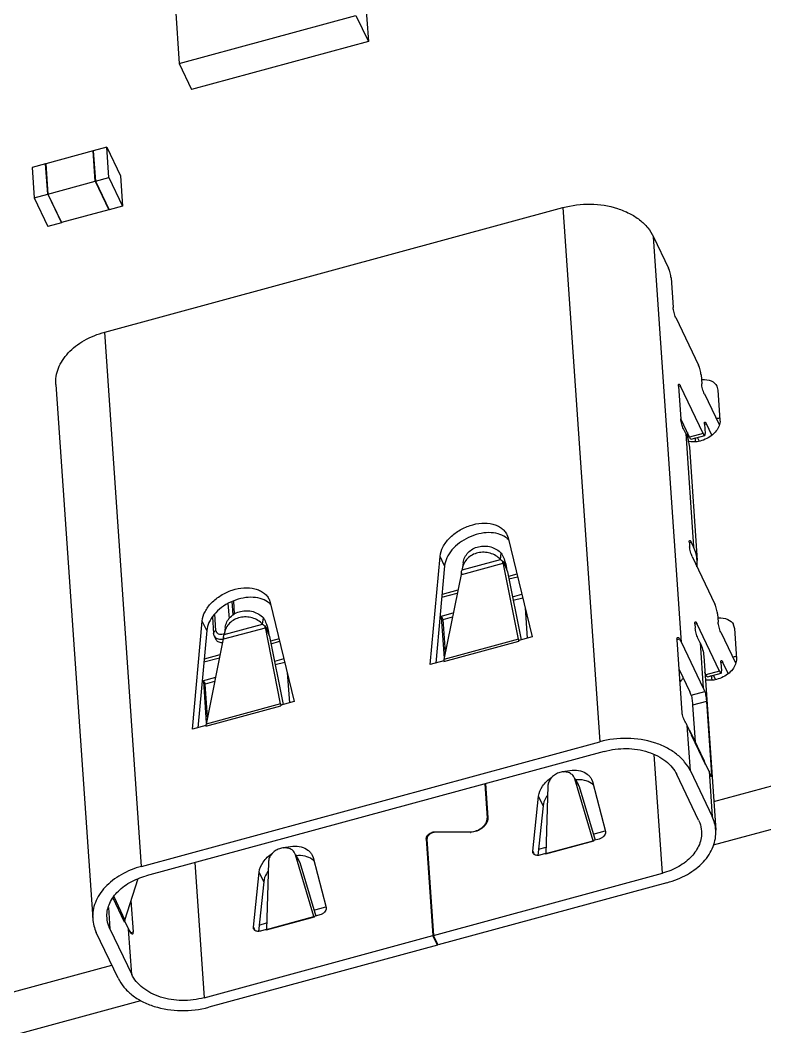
# Model space of a CAD drawing. Header units: millimetres. Extents: x 0 to 594, y 0 to 420.
# Drawn here: x 491.42 to 501.8, y 297.94 to 311.98 of the extents above; entities that cross this region are included whole.
import ezdxf

# ---------------------------------------------------------------- set-up
doc = ezdxf.new("R2010")
doc.units = ezdxf.units.MM
doc.header["$LTSCALE"] = 32.67
doc.layers.get('0').update_dxf_attribs({"linetype": 'CONTINUOUS'})

msp = doc.modelspace()

# ---------------------------------------------------------------- linework, layer by layer
at = {"color": 7, "linetype": 'CONTINUOUS'}
for p, q in [((496.216, 312.448), (496.269, 311.676)), ((493.579, 312.144), (493.632, 311.371)), ((493.632, 311.371), (496.095, 312.041)), ((496.095, 312.041), (496.269, 311.676)), ((496.269, 311.676), (493.806, 311.006)), ((493.632, 311.371), (493.806, 311.006)), ((492.434, 310.151), (491.772, 309.971)), ((492.434, 310.151), (492.435, 310.148)), ((492.463, 309.73), (492.434, 310.151)), ((492.624, 310.202), (492.435, 310.151)), ((492.435, 310.151), (492.464, 309.73)), ((492.624, 310.202), (492.813, 309.804)), ((492.653, 309.781), (492.624, 310.202)), ((491.771, 309.97), (491.582, 309.919)), ((491.582, 309.919), (491.611, 309.498)), ((491.771, 309.97), (491.772, 309.968)), ((491.8, 309.55), (491.771, 309.97)), ((491.772, 309.971), (491.801, 309.55)), ((501.084, 301.084), (533.6, 309.922)), ((491.801, 309.55), (492.463, 309.73)), ((492.463, 309.73), (492.653, 309.332)), ((492.464, 309.73), (492.653, 309.781)), ((492.464, 309.73), (492.654, 309.332)), ((492.653, 309.781), (492.842, 309.383)), ((492.813, 309.804), (492.842, 309.383)), ((491.611, 309.498), (491.8, 309.55)), ((491.611, 309.498), (491.801, 309.1)), ((491.8, 309.55), (491.99, 309.151)), ((491.801, 309.55), (491.991, 309.152)), ((492.653, 309.332), (491.991, 309.152)), ((492.594, 307.626), (498.979, 309.362)), ((492.653, 309.334), (492.653, 309.332)), ((492.842, 309.383), (492.654, 309.332)), ((498.979, 309.362), (499.493, 301.915)), ((501.081, 300.479), (533.855, 309.387)), ((491.99, 309.154), (491.99, 309.151)), ((491.99, 309.151), (491.801, 309.1)), ((500.243, 308.956), (500.452, 308.518)), ((500.634, 303.301), (500.243, 308.956)), ((500.488, 308.381), (500.517, 307.967)), ((500.554, 307.83), (500.87, 307.167)), ((493.108, 300.179), (492.594, 307.626)), ((500.906, 307.03), (500.915, 306.904)), ((491.913, 306.894), (492.427, 299.447)), ((500.593, 306.871), (500.624, 306.414)), ((500.619, 306.875), (500.594, 306.868)), ((500.936, 306.211), (500.619, 306.875)), ((500.952, 306.767), (501.157, 306.337)), ((501.127, 306.871), (501.141, 306.819)), ((501.141, 306.819), (501.17, 306.397)), ((500.746, 306.16), (500.624, 306.416)), ((500.981, 306.346), (500.955, 306.339)), ((501.055, 306.191), (500.981, 306.346)), ((500.692, 306.211), (500.661, 306.278)), ((500.692, 306.211), (500.801, 304.631)), ((500.715, 306.226), (500.722, 306.119)), ((500.936, 306.211), (500.746, 306.16)), ((500.954, 306.342), (500.963, 306.215)), ((500.768, 306.134), (500.957, 306.185)), ((500.815, 306.156), (500.828, 306.129)), ((500.83, 306.098), (500.828, 306.129)), ((500.88, 306.109), (500.856, 306.158)), ((500.743, 306.023), (500.852, 304.442)), ((498.2, 304.803), (498.216, 304.758)), ((498.216, 304.758), (498.553, 303.377)), ((500.743, 304.693), (500.747, 304.633)), ((500.77, 304.697), (500.744, 304.69)), ((500.801, 304.631), (500.77, 304.697)), ((498.11, 304.457), (498.122, 304.543)), ((497.132, 302.991), (497.269, 304.5)), ((497.332, 304.368), (497.269, 304.5)), ((498.145, 304.402), (497.567, 304.245)), ((497.576, 304.312), (498.11, 304.457)), ((497.59, 304.413), (497.579, 304.334)), ((498.145, 304.424), (498.139, 304.429)), ((498.143, 304.409), (498.143, 304.402)), ((498.362, 303.346), (498.145, 304.44)), ((498.145, 304.402), (498.145, 304.44)), ((498.148, 304.433), (498.209, 304.284)), ((498.189, 304.385), (498.156, 304.415)), ((500.784, 304.497), (501.1, 303.833)), ((497.332, 304.368), (497.209, 303.012)), ((497.565, 304.273), (497.322, 303.064)), ((497.567, 304.263), (497.565, 304.273)), ((497.567, 304.263), (497.567, 304.245)), ((497.568, 304.253), (497.567, 304.263)), ((497.569, 304.246), (497.568, 304.253)), ((497.572, 304.302), (497.576, 304.312)), ((497.573, 304.307), (497.572, 304.302)), ((498.209, 304.284), (498.397, 303.335)), ((498.339, 304.252), (498.222, 304.22)), ((498.229, 304.185), (498.348, 304.217)), ((497.292, 303.93), (497.508, 303.989)), ((497.516, 304.028), (497.296, 303.969)), ((498.278, 303.938), (498.408, 303.973)), ((494.312, 303.841), (494.327, 303.632)), ((494.385, 303.686), (494.372, 303.871)), ((494.404, 303.697), (494.392, 303.878)), ((494.884, 303.902), (494.9, 303.857)), ((494.9, 303.857), (495.237, 302.476)), ((498.288, 303.888), (498.42, 303.924)), ((494.145, 303.464), (494.129, 303.697)), ((497.268, 303.663), (497.453, 303.713)), ((498.454, 303.781), (498.483, 303.358)), ((501.137, 303.697), (501.145, 303.581)), ((493.816, 302.09), (493.953, 303.599)), ((494.016, 303.466), (493.953, 303.599)), ((494.095, 303.657), (494.111, 303.427)), ((494.26, 303.41), (494.794, 303.555)), ((494.794, 303.555), (494.806, 303.642)), ((497.295, 303.656), (497.267, 303.648)), ((497.285, 303.655), (497.325, 303.08)), ((497.311, 303.622), (497.295, 303.656)), ((497.311, 303.622), (497.442, 303.658)), ((497.342, 303.165), (497.311, 303.622)), ((500.821, 303.559), (500.825, 303.499)), ((500.848, 303.563), (500.822, 303.555)), ((501.165, 302.899), (500.848, 303.563)), ((501.356, 303.549), (501.37, 303.496)), ((494.016, 303.466), (493.893, 302.111)), ((494.829, 303.501), (494.251, 303.344)), ((494.256, 303.401), (494.26, 303.41)), ((494.257, 303.406), (494.256, 303.401)), ((494.274, 303.511), (494.263, 303.432)), ((494.829, 303.523), (494.824, 303.528)), ((494.827, 303.508), (494.827, 303.5)), ((495.046, 302.445), (494.829, 303.538)), ((494.829, 303.501), (494.829, 303.538)), ((494.832, 303.532), (494.893, 303.383)), ((494.874, 303.483), (494.84, 303.513)), ((501.181, 303.444), (501.386, 303.014)), ((501.37, 303.496), (501.4, 303.074)), ((494.249, 303.372), (494.006, 302.162)), ((494.121, 303.392), (494.144, 303.342)), ((494.251, 303.361), (494.249, 303.372)), ((494.251, 303.362), (494.251, 303.344)), ((494.252, 303.352), (494.251, 303.361)), ((494.253, 303.344), (494.252, 303.352)), ((494.893, 303.383), (495.081, 302.434)), ((495.024, 303.351), (494.906, 303.319)), ((494.913, 303.283), (495.032, 303.316)), ((497.32, 303.035), (498.366, 303.319)), ((498.362, 303.346), (497.322, 303.064)), ((498.362, 303.346), (498.369, 303.328)), ((498.366, 303.326), (498.363, 303.333)), ((498.553, 303.377), (498.365, 303.326)), ((498.365, 303.326), (498.366, 303.319)), ((500.641, 302.321), (500.571, 303.339)), ((500.609, 303.346), (500.572, 303.336)), ((500.634, 303.301), (500.937, 302.664)), ((500.894, 303.296), (500.862, 303.362)), ((500.894, 303.296), (500.937, 302.664)), ((494.2, 303.127), (493.98, 303.067)), ((493.976, 303.029), (494.192, 303.087)), ((495.092, 303.072), (494.962, 303.036)), ((495.104, 303.022), (494.972, 302.987)), ((497.319, 303.042), (497.132, 302.991)), ((497.319, 303.042), (497.322, 303.037)), ((497.319, 303.042), (497.32, 303.035)), ((497.322, 303.064), (497.321, 303.05)), ((500.944, 303.107), (501.111, 300.684)), ((501.183, 303.019), (501.191, 302.903)), ((501.21, 303.023), (501.184, 303.016)), ((501.284, 302.868), (501.21, 303.023)), ((495.138, 302.88), (495.168, 302.457)), ((500.6, 302.923), (500.748, 302.612)), ((500.975, 302.848), (500.96, 302.88)), ((501.165, 302.899), (500.975, 302.848)), ((500.996, 302.821), (501.186, 302.873)), ((501.04, 302.842), (501.057, 302.806)), ((501.109, 302.786), (501.081, 302.844)), ((493.951, 302.747), (493.979, 302.754)), ((494.137, 302.812), (493.952, 302.762)), ((493.97, 302.754), (494.009, 302.178)), ((493.979, 302.754), (493.995, 302.721)), ((494.126, 302.757), (493.995, 302.721)), ((494.027, 302.264), (493.995, 302.721)), ((501.059, 302.775), (501.057, 302.806)), ((500.767, 302.565), (500.957, 302.617)), ((494.004, 302.133), (495.05, 302.418)), ((495.046, 302.445), (494.006, 302.162)), ((495.046, 302.445), (495.053, 302.427)), ((495.05, 302.425), (495.047, 302.432)), ((495.237, 302.476), (495.049, 302.425)), ((495.049, 302.425), (495.05, 302.418)), ((500.982, 302.477), (500.789, 302.424)), ((500.789, 302.424), (500.824, 301.916)), ((500.982, 302.477), (501.052, 301.458)), ((494.003, 302.141), (493.816, 302.09)), ((494.003, 302.141), (494.006, 302.136)), ((494.003, 302.141), (494.004, 302.133)), ((494.006, 302.162), (494.005, 302.149)), ((500.77, 302.023), (500.714, 302.141)), ((500.757, 301.509), (500.714, 302.141)), ((500.744, 302.077), (500.75, 302.068)), ((500.948, 301.656), (500.766, 302.038)), ((500.77, 302.023), (500.771, 302.003)), ((500.771, 302.003), (500.962, 301.602)), ((493.108, 300.179), (499.493, 301.915)), ((499.557, 301.782), (493.171, 300.047)), ((500.367, 300.084), (500.253, 301.737)), ((500.961, 301.623), (500.959, 301.622)), ((501.017, 301.505), (500.961, 301.623)), ((500.961, 301.623), (500.962, 301.602)), ((500.871, 300.821), (500.568, 301.458)), ((500.757, 301.509), (501.061, 300.872)), ((501.017, 301.505), (501.061, 300.872)), ((501.038, 301.454), (501.052, 301.458)), ((497.892, 301.33), (497.925, 300.852)), ((497.901, 301.332), (497.934, 300.854)), ((498.77, 301.297), (498.742, 300.358)), ((499.145, 301.4), (499.134, 301.426)), ((499.145, 301.4), (499.206, 301.293)), ((499.402, 300.537), (499.145, 301.4)), ((499.148, 301.401), (499.195, 301.32)), ((499.194, 301.32), (499.206, 301.293)), ((499.38, 301.393), (499.392, 301.36)), ((499.392, 301.36), (499.574, 300.665)), ((498.56, 300.39), (498.641, 301.156)), ((498.704, 301.023), (498.641, 301.156)), ((499.206, 301.293), (499.429, 300.545)), ((498.704, 301.023), (498.631, 300.332)), ((497.932, 300.837), (497.925, 300.852)), ((497.199, 300.662), (497.691, 300.661)), ((497.199, 300.662), (497.202, 300.656)), ((497.687, 300.653), (497.21, 300.657)), ((497.691, 300.661), (497.695, 300.654)), ((499.404, 300.628), (499.571, 300.673)), ((497.088, 300.538), (497.076, 300.561)), ((497.076, 300.561), (497.169, 299.215)), ((497.086, 300.556), (497.179, 299.217)), ((499.406, 300.531), (498.739, 300.35)), ((498.742, 300.358), (499.402, 300.537)), ((499.403, 300.536), (499.402, 300.537)), ((499.402, 300.537), (499.403, 300.536)), ((499.403, 300.536), (499.404, 300.534)), ((499.405, 300.532), (499.404, 300.534)), ((499.485, 300.56), (499.406, 300.539)), ((499.406, 300.539), (499.406, 300.531)), ((495.251, 300.341), (495.24, 300.368)), ((495.251, 300.341), (495.312, 300.235)), ((495.509, 299.479), (495.251, 300.341)), ((495.254, 300.343), (495.301, 300.261)), ((495.486, 300.335), (495.498, 300.301)), ((498.56, 300.39), (498.582, 300.344)), ((498.64, 300.42), (498.745, 300.448)), ((498.739, 300.357), (498.659, 300.336)), ((498.741, 300.354), (498.739, 300.357)), ((498.739, 300.357), (498.739, 300.35)), ((493.851, 300.232), (493.981, 298.348)), ((494.876, 300.239), (494.848, 299.299)), ((495.301, 300.262), (495.312, 300.235)), ((495.312, 300.235), (495.535, 299.487)), ((495.498, 300.301), (495.68, 299.607)), ((494.666, 299.331), (494.747, 300.097)), ((494.81, 299.965), (494.747, 300.097)), ((497.179, 299.217), (500.367, 300.084)), ((492.874, 299.431), (493.062, 300.008)), ((494.81, 299.965), (494.737, 299.273)), ((500.43, 299.951), (497.242, 299.085)), ((492.719, 299.757), (492.874, 299.431)), ((492.872, 299.403), (492.709, 299.744)), ((492.993, 299.268), (492.963, 299.703)), ((495.511, 299.569), (495.677, 299.614)), ((492.646, 299.607), (492.666, 299.31)), ((495.513, 299.473), (494.846, 299.292)), ((494.848, 299.299), (495.509, 299.479)), ((495.509, 299.478), (495.509, 299.479)), ((495.509, 299.479), (495.509, 299.478)), ((495.509, 299.478), (495.51, 299.476)), ((495.511, 299.474), (495.51, 299.476)), ((495.591, 299.502), (495.512, 299.48)), ((495.512, 299.48), (495.513, 299.473)), ((492.871, 299.417), (492.872, 299.403)), ((492.872, 299.42), (492.927, 299.305)), ((494.666, 299.331), (494.688, 299.286)), ((494.747, 299.361), (494.851, 299.39)), ((492.781, 298.622), (492.477, 299.259)), ((492.666, 299.31), (492.97, 298.673)), ((492.97, 298.673), (492.927, 299.305)), ((492.952, 299.257), (492.993, 299.268)), ((493.981, 298.348), (497.169, 299.215)), ((494.845, 299.299), (494.766, 299.277)), ((494.847, 299.295), (494.845, 299.299)), ((494.845, 299.299), (494.846, 299.292)), ((497.232, 299.082), (497.169, 299.215)), ((497.242, 299.085), (497.179, 299.217)), ((497.232, 299.082), (494.044, 298.216)), ((497.232, 299.082), (497.231, 299.108)), ((460.799, 290.134), (492.694, 298.804)), ((461.054, 289.599), (493.097, 298.309))]:
    msp.add_line(p, q, dxfattribs=at)
for centre, radius, start, end in [((500.942, 306.611), 0.355, 93.3882, 95.7868), ((498.019, 304.536), 0.282, 53.3456, 54.9681), ((498.026, 304.545), 0.271, 48.3816, 53.3645), ((498.036, 304.557), 0.254, 41.3227, 48.3928), ((498.094, 304.405), 0.0518, 28.3747, 33.7948), ((497.537, 304.206), 0.677, 20.1856, 21.0914), ((497.535, 304.205), 0.678, 15.3694, 20.1892), ((500.344, 304.407), 0.508, 354.3147, 3.9267), ((497.821, 304.291), 0.245, 172.091, 175.1508), ((497.822, 304.291), 0.247, 171.6954, 172.093), ((497.822, 304.291), 0.247, 170.006, 171.055), ((497.822, 304.291), 0.247, 171.0551, 171.6954), ((494.703, 303.634), 0.282, 53.3456, 54.9681), ((494.71, 303.643), 0.271, 48.3816, 53.3645), ((494.721, 303.655), 0.254, 41.3227, 48.3928), ((494.221, 303.304), 0.677, 20.1856, 21.0914), ((501.171, 303.288), 0.355, 93.3879, 95.7868), ((494.207, 303.558), 0.144, 285.256, 292.5194), ((494.505, 303.39), 0.245, 172.091, 175.1508), ((494.507, 303.389), 0.247, 170.006, 171.055), ((494.506, 303.389), 0.247, 171.0551, 171.6954), ((494.506, 303.389), 0.247, 171.6954, 172.093), ((494.778, 303.503), 0.0518, 28.3747, 33.7948), ((494.22, 303.304), 0.678, 15.3694, 20.1892), ((494.212, 303.532), 0.188, 274.7465, 279.8138), ((494.237, 303.453), 0.159, 267.6513, 268.6051), ((498.688, 303.373), 0.328, 184.7079, 185.4397), ((498.729, 303.377), 0.368, 185.4387, 186.1154), ((498.772, 303.381), 0.411, 186.1146, 186.7436), ((498.746, 303.346), 0.384, 181.8726, 183.3139), ((498.803, 303.349), 0.44, 183.2961, 183.9537), ((500.113, 303.052), 0.577, 25.5302, 30.6898), ((497.687, 303.062), 0.366, 181.8559, 182.5992), ((497.734, 303.064), 0.414, 182.607, 183.7272), ((497.773, 303.066), 0.452, 183.714, 183.9495), ((500.354, 302.424), 0.437, 18.8154, 25.5111), ((500.444, 302.428), 0.547, 20.1584, 25.5136), ((495.373, 302.472), 0.328, 184.7079, 185.4397), ((495.413, 302.476), 0.368, 185.4387, 186.1154), ((495.456, 302.48), 0.411, 186.1146, 186.7436), ((495.431, 302.444), 0.384, 181.8726, 183.3139), ((495.487, 302.448), 0.44, 183.2961, 183.9537), ((494.371, 302.16), 0.366, 181.8559, 182.5992), ((494.419, 302.163), 0.414, 182.607, 183.7272), ((494.457, 302.165), 0.452, 183.714, 183.9495), ((500.193, 301.893), 0.577, 25.5302, 30.6898), ((500.643, 301.998), 0.128, 25.5093, 33.175), ((500.643, 301.998), 0.128, 17.8528, 25.481), ((500.631, 301.993), 0.141, 14.3759, 18.1546), ((500.621, 301.991), 0.151, 3.9323, 8.7203), ((500.813, 301.592), 0.15, 18.4368, 25.4849), ((500.821, 301.595), 0.141, 13.3143, 18.1502), ((500.818, 301.594), 0.144, 11.136, 13.32), ((500.816, 301.594), 0.146, 8.5711, 11.1342), ((500.811, 301.593), 0.151, 3.9333, 8.5576), ((500.524, 301.269), 0.547, 20.1584, 25.5136), ((499.249, 301.153), 0.224, 53.8497, 54.4597), ((497.832, 300.847), 0.103, 2.4411, 3.9463), ((497.209, 300.543), 0.114, 89.6238, 94.5205), ((497.689, 300.871), 0.218, 269.5789, 270.8326), ((497.138, 300.56), 0.0521, 179.9464, 183.9289), ((499.301, 300.524), 0.104, 3.9835, 5.754), ((498.652, 300.377), 0.0914, 345.3236, 347.7514), ((498.638, 300.343), 0.104, 3.9835, 5.754), ((495.355, 300.095), 0.224, 53.8497, 54.4597), ((495.407, 299.465), 0.104, 3.9835, 5.754), ((492.924, 299.408), 0.0528, 179.448, 183.9287), ((492.951, 299.408), 0.08, 163.4395, 170.4579), ((492.946, 299.409), 0.0751, 170.5172, 172.0251), ((492.944, 299.41), 0.0731, 172.0221, 174.214), ((493.342, 299.503), 0.46, 205.5133, 212.0027), ((494.759, 299.319), 0.0914, 345.3236, 347.7514), ((494.744, 299.285), 0.104, 3.9835, 5.754)]:
    msp.add_arc(centre, radius, start, end, dxfattribs=at)
for points, knots in [([(498.979, 309.362), (499.105, 309.396), (499.363, 309.428), (499.681, 309.379), (499.907, 309.287), (500.05, 309.197), (500.166, 309.087), (500.222, 309), (500.243, 308.956)], [0, 0, 0, 0, 0.273562, 0.540895, 0.666833, 0.785364, 0.896128, 1, 1, 1, 1]), ([(500.488, 308.381), (500.488, 308.392), (500.484, 308.415), (500.476, 308.451), (500.465, 308.486), (500.457, 308.508), (500.452, 308.518)], [0, 0, 0, 0, 0.226979, 0.495448, 0.766295, 1, 1, 1, 1]), ([(500.554, 307.83), (500.549, 307.84), (500.54, 307.863), (500.529, 307.898), (500.521, 307.933), (500.518, 307.956), (500.517, 307.967)], [0, 0, 0, 0, 0.233705, 0.504552, 0.773022, 1, 1, 1, 1]), ([(491.913, 306.894), (491.91, 306.932), (491.914, 307.011), (491.946, 307.126), (492.004, 307.237), (492.085, 307.34), (492.187, 307.433), (492.352, 307.542), (492.495, 307.599), (492.594, 307.626)], [0, 0, 0, 0, 0.106928, 0.216524, 0.330985, 0.451785, 0.579581, 0.714228, 1, 1, 1, 1]), ([(500.906, 307.03), (500.906, 307.041), (500.902, 307.064), (500.894, 307.1), (500.883, 307.135), (500.875, 307.157), (500.87, 307.167)], [0, 0, 0, 0, 0.226979, 0.495448, 0.766295, 1, 1, 1, 1]), ([(500.921, 306.965), (500.964, 306.968), (501.046, 306.96), (501.112, 306.904), (501.127, 306.871)], [0, 0, 0, 0, 0.54698, 1, 1, 1, 1]), ([(500.593, 306.871), (500.592, 306.875), (500.592, 306.882), (500.593, 306.891), (500.594, 306.898), (500.597, 306.901), (500.598, 306.901)], [0, 0, 0, 0, 0.380018, 0.672709, 0.873448, 1, 1, 1, 1]), ([(500.598, 306.901), (500.6, 306.901), (500.604, 306.9), (500.608, 306.895), (500.614, 306.886), (500.618, 306.879), (500.619, 306.875)], [0, 0, 0, 0, 0.123012, 0.323561, 0.617976, 1, 1, 1, 1]), ([(500.952, 306.767), (500.947, 306.777), (500.938, 306.799), (500.927, 306.834), (500.919, 306.87), (500.916, 306.893), (500.915, 306.904)], [0, 0, 0, 0, 0.233705, 0.504552, 0.773022, 1, 1, 1, 1]), ([(500.661, 306.278), (500.656, 306.288), (500.647, 306.31), (500.637, 306.345), (500.628, 306.38), (500.625, 306.404), (500.624, 306.414)], [0, 0, 0, 0, 0.233705, 0.504552, 0.773022, 1, 1, 1, 1]), ([(500.954, 306.342), (500.954, 306.346), (500.953, 306.353), (500.954, 306.362), (500.955, 306.369), (500.958, 306.372), (500.959, 306.372)], [0, 0, 0, 0, 0.380018, 0.672709, 0.873448, 1, 1, 1, 1]), ([(500.959, 306.372), (500.961, 306.372), (500.965, 306.371), (500.969, 306.365), (500.975, 306.357), (500.979, 306.35), (500.981, 306.346)], [0, 0, 0, 0, 0.123012, 0.323561, 0.617976, 1, 1, 1, 1]), ([(501.17, 306.397), (501.174, 306.345), (501.121, 306.227), (501.022, 306.158), (500.963, 306.132)], [0, 0, 0, 0, 0.44875, 1, 1, 1, 1]), ([(500.692, 306.211), (500.707, 306.182), (500.729, 306.12), (500.74, 306.055), (500.743, 306.023)], [0, 0, 0, 0, 0.504276, 1, 1, 1, 1]), ([(500.936, 306.211), (500.938, 306.207), (500.941, 306.2), (500.947, 306.192), (500.952, 306.186), (500.956, 306.185), (500.957, 306.185)], [0, 0, 0, 0, 0.382025, 0.676439, 0.876988, 1, 1, 1, 1]), ([(500.957, 306.185), (500.959, 306.186), (500.961, 306.188), (500.963, 306.195), (500.963, 306.204), (500.963, 306.211), (500.963, 306.215)], [0, 0, 0, 0, 0.126552, 0.327291, 0.619982, 1, 1, 1, 1]), ([(500.837, 306.097), (500.827, 306.096), (500.787, 306.094), (500.748, 306.099), (500.72, 306.107)], [0, 0, 0, 0, 0.264651, 1, 1, 1, 1]), ([(500.768, 306.134), (500.766, 306.133), (500.762, 306.135), (500.758, 306.14), (500.752, 306.149), (500.748, 306.156), (500.746, 306.16)], [0, 0, 0, 0, 0.123012, 0.323561, 0.617976, 1, 1, 1, 1]), ([(500.963, 306.132), (500.933, 306.118), (500.891, 306.105), (500.848, 306.098), (500.837, 306.097)], [0, 0, 0, 0, 0.756274, 1, 1, 1, 1]), ([(497.269, 304.5), (497.273, 304.545), (497.304, 304.639), (497.397, 304.762), (497.528, 304.864), (497.683, 304.936), (497.845, 304.969), (497.976, 304.961), (498.067, 304.93), (498.124, 304.897), (498.169, 304.855), (498.191, 304.821), (498.2, 304.803)], [0, 0, 0, 0, 0.11229, 0.240178, 0.379927, 0.523712, 0.662522, 0.788832, 0.846302, 0.900037, 0.950821, 1, 1, 1, 1]), ([(498.181, 304.766), (498.149, 304.789), (498.073, 304.822), (497.943, 304.836), (497.803, 304.818), (497.663, 304.768), (497.536, 304.692), (497.432, 304.596), (497.36, 304.487), (497.336, 304.406), (497.332, 304.368)], [0, 0, 0, 0, 0.107394, 0.22802, 0.360162, 0.498923, 0.637871, 0.770539, 0.891887, 1, 1, 1, 1]), ([(500.743, 304.693), (500.743, 304.697), (500.742, 304.704), (500.743, 304.714), (500.745, 304.72), (500.747, 304.723), (500.748, 304.723)], [0, 0, 0, 0, 0.380018, 0.672709, 0.873448, 1, 1, 1, 1]), ([(500.748, 304.723), (500.75, 304.724), (500.754, 304.722), (500.759, 304.717), (500.764, 304.708), (500.768, 304.701), (500.77, 304.697)], [0, 0, 0, 0, 0.123012, 0.323561, 0.617976, 1, 1, 1, 1]), ([(498.11, 304.457), (498.091, 304.477), (498.046, 304.513), (497.967, 304.547), (497.881, 304.561), (497.796, 304.553), (497.716, 304.523), (497.649, 304.474), (497.601, 304.41), (497.583, 304.359), (497.579, 304.334)], [0, 0, 0, 0, 0.126101, 0.254931, 0.384859, 0.513915, 0.640387, 0.763297, 0.882723, 1, 1, 1, 1]), ([(497.59, 304.413), (497.594, 304.439), (497.61, 304.49), (497.658, 304.557), (497.724, 304.608), (497.804, 304.639), (497.891, 304.648), (497.978, 304.635), (498.058, 304.6), (498.103, 304.564), (498.122, 304.543)], [0, 0, 0, 0, 0.117253, 0.236545, 0.359311, 0.485708, 0.614788, 0.744818, 0.873781, 1, 1, 1, 1]), ([(498.122, 304.543), (498.127, 304.536), (498.144, 304.506), (498.159, 304.474), (498.168, 304.449)], [0, 0, 0, 0, 0.242666, 1, 1, 1, 1]), ([(500.784, 304.497), (500.779, 304.507), (500.77, 304.529), (500.759, 304.564), (500.751, 304.599), (500.748, 304.623), (500.747, 304.633)], [0, 0, 0, 0, 0.233705, 0.504552, 0.773022, 1, 1, 1, 1]), ([(500.852, 304.442), (500.849, 304.474), (500.839, 304.539), (500.816, 304.601), (500.801, 304.631)], [0, 0, 0, 0, 0.495724, 1, 1, 1, 1]), ([(498.139, 304.429), (498.14, 304.428), (498.141, 304.421), (498.142, 304.414), (498.143, 304.409)], [0, 0, 0, 0, 0.271984, 1, 1, 1, 1]), ([(498.204, 304.298), (498.203, 304.304), (498.199, 304.334), (498.194, 304.363), (498.189, 304.385)], [0, 0, 0, 0, 0.229964, 1, 1, 1, 1]), ([(493.953, 303.599), (493.957, 303.644), (493.988, 303.738), (494.081, 303.86), (494.213, 303.963), (494.367, 304.035), (494.529, 304.068), (494.661, 304.059), (494.751, 304.029), (494.808, 303.996), (494.854, 303.954), (494.876, 303.92), (494.884, 303.902)], [0, 0, 0, 0, 0.11229, 0.240178, 0.379927, 0.523712, 0.662522, 0.788832, 0.846302, 0.900037, 0.950821, 1, 1, 1, 1]), ([(494.865, 303.865), (494.833, 303.887), (494.757, 303.921), (494.627, 303.935), (494.487, 303.916), (494.347, 303.867), (494.22, 303.791), (494.116, 303.695), (494.044, 303.586), (494.02, 303.505), (494.016, 303.466)], [0, 0, 0, 0, 0.107394, 0.22802, 0.360162, 0.498923, 0.637871, 0.770539, 0.891887, 1, 1, 1, 1]), ([(501.137, 303.697), (501.136, 303.708), (501.132, 303.731), (501.124, 303.766), (501.114, 303.801), (501.105, 303.823), (501.1, 303.833)], [0, 0, 0, 0, 0.226979, 0.495448, 0.766295, 1, 1, 1, 1]), ([(494.274, 303.512), (494.278, 303.538), (494.294, 303.589), (494.342, 303.656), (494.408, 303.706), (494.488, 303.737), (494.575, 303.747), (494.662, 303.733), (494.742, 303.699), (494.787, 303.663), (494.806, 303.642)], [0, 0, 0, 0, 0.117253, 0.236545, 0.359311, 0.485708, 0.614788, 0.744818, 0.873781, 1, 1, 1, 1]), ([(494.794, 303.555), (494.775, 303.576), (494.73, 303.612), (494.651, 303.646), (494.566, 303.66), (494.48, 303.652), (494.4, 303.622), (494.333, 303.573), (494.285, 303.508), (494.268, 303.458), (494.263, 303.432)], [0, 0, 0, 0, 0.126101, 0.254931, 0.384859, 0.513915, 0.640387, 0.763297, 0.882723, 1, 1, 1, 1]), ([(494.806, 303.642), (494.811, 303.635), (494.828, 303.604), (494.843, 303.572), (494.852, 303.548)], [0, 0, 0, 0, 0.242666, 1, 1, 1, 1]), ([(500.821, 303.559), (500.821, 303.563), (500.821, 303.57), (500.821, 303.579), (500.823, 303.585), (500.825, 303.588), (500.827, 303.589)], [0, 0, 0, 0, 0.380018, 0.672709, 0.873448, 1, 1, 1, 1]), ([(500.827, 303.589), (500.828, 303.589), (500.832, 303.588), (500.837, 303.582), (500.843, 303.574), (500.846, 303.567), (500.848, 303.563)], [0, 0, 0, 0, 0.123012, 0.323561, 0.617976, 1, 1, 1, 1]), ([(501.181, 303.444), (501.176, 303.454), (501.168, 303.477), (501.157, 303.512), (501.149, 303.547), (501.145, 303.57), (501.145, 303.581)], [0, 0, 0, 0, 0.233705, 0.504552, 0.773022, 1, 1, 1, 1]), ([(501.15, 303.642), (501.193, 303.645), (501.275, 303.637), (501.341, 303.581), (501.357, 303.549)], [0, 0, 0, 0, 0.54698, 1, 1, 1, 1]), ([(494.145, 303.464), (494.14, 303.462), (494.131, 303.459), (494.12, 303.45), (494.112, 303.439), (494.111, 303.431), (494.111, 303.427)], [0, 0, 0, 0, 0.286652, 0.549155, 0.784105, 1, 1, 1, 1]), ([(494.145, 303.464), (494.146, 303.459), (494.148, 303.45), (494.154, 303.438), (494.164, 303.428), (494.182, 303.418), (494.21, 303.413), (494.233, 303.416), (494.245, 303.419)], [0, 0, 0, 0, 0.108345, 0.21531, 0.325274, 0.442272, 0.703497, 1, 1, 1, 1]), ([(494.824, 303.528), (494.824, 303.526), (494.825, 303.52), (494.826, 303.513), (494.827, 303.508)], [0, 0, 0, 0, 0.271984, 1, 1, 1, 1]), ([(494.888, 303.396), (494.887, 303.403), (494.884, 303.432), (494.878, 303.461), (494.874, 303.483)], [0, 0, 0, 0, 0.229964, 1, 1, 1, 1]), ([(500.862, 303.362), (500.857, 303.372), (500.848, 303.395), (500.838, 303.43), (500.83, 303.465), (500.826, 303.488), (500.825, 303.499)], [0, 0, 0, 0, 0.233705, 0.504552, 0.773022, 1, 1, 1, 1]), ([(494.121, 303.392), (494.124, 303.383), (494.136, 303.368), (494.162, 303.352), (494.193, 303.344), (494.216, 303.344), (494.228, 303.344)], [0, 0, 0, 0, 0.218636, 0.453351, 0.713482, 1, 1, 1, 1]), ([(494.231, 303.294), (494.221, 303.295), (494.203, 303.297), (494.177, 303.307), (494.157, 303.322), (494.148, 303.335), (494.144, 303.342)], [0, 0, 0, 0, 0.281393, 0.539051, 0.77576, 1, 1, 1, 1]), ([(500.571, 303.339), (500.571, 303.343), (500.57, 303.351), (500.572, 303.36), (500.575, 303.367), (500.579, 303.37), (500.58, 303.371)], [0, 0, 0, 0, 0.351728, 0.630787, 0.839113, 1, 1, 1, 1]), ([(500.58, 303.371), (500.582, 303.371), (500.586, 303.371), (500.592, 303.367), (500.597, 303.363), (500.599, 303.361)], [0, 0, 0, 0, 0.183437, 0.528365, 1, 1, 1, 1]), ([(500.599, 303.361), (500.6, 303.36), (500.603, 303.355), (500.607, 303.35), (500.609, 303.346)], [0, 0, 0, 0, 0.225722, 1, 1, 1, 1]), ([(500.894, 303.296), (500.908, 303.266), (500.931, 303.205), (500.942, 303.14), (500.944, 303.107)], [0, 0, 0, 0, 0.504276, 1, 1, 1, 1]), ([(501.183, 303.019), (501.183, 303.023), (501.183, 303.03), (501.183, 303.039), (501.185, 303.046), (501.187, 303.049), (501.189, 303.049)], [0, 0, 0, 0, 0.380018, 0.672709, 0.873448, 1, 1, 1, 1]), ([(501.189, 303.049), (501.19, 303.049), (501.194, 303.048), (501.199, 303.042), (501.205, 303.034), (501.208, 303.027), (501.21, 303.023)], [0, 0, 0, 0, 0.123012, 0.323561, 0.617976, 1, 1, 1, 1]), ([(501.4, 303.074), (501.403, 303.022), (501.351, 302.904), (501.252, 302.835), (501.193, 302.809)], [0, 0, 0, 0, 0.44875, 1, 1, 1, 1]), ([(500.996, 302.821), (500.995, 302.821), (500.991, 302.822), (500.986, 302.828), (500.981, 302.836), (500.977, 302.844), (500.975, 302.848)], [0, 0, 0, 0, 0.123012, 0.323561, 0.617976, 1, 1, 1, 1]), ([(501.165, 302.899), (501.166, 302.895), (501.17, 302.888), (501.176, 302.879), (501.181, 302.874), (501.185, 302.872), (501.186, 302.873)], [0, 0, 0, 0, 0.382025, 0.676439, 0.876988, 1, 1, 1, 1]), ([(501.186, 302.873), (501.187, 302.873), (501.19, 302.876), (501.191, 302.883), (501.192, 302.892), (501.192, 302.899), (501.191, 302.903)], [0, 0, 0, 0, 0.126552, 0.327291, 0.619982, 1, 1, 1, 1]), ([(500.615, 302.75), (500.618, 302.754), (500.633, 302.771), (500.647, 302.789), (500.657, 302.803)], [0, 0, 0, 0, 0.253534, 1, 1, 1, 1]), ([(501.066, 302.774), (501.057, 302.773), (501.023, 302.771), (500.989, 302.774), (500.964, 302.78)], [0, 0, 0, 0, 0.262117, 1, 1, 1, 1]), ([(501.193, 302.809), (501.163, 302.795), (501.12, 302.782), (501.077, 302.775), (501.066, 302.774)], [0, 0, 0, 0, 0.756274, 1, 1, 1, 1]), ([(500.767, 302.565), (500.771, 302.555), (500.776, 302.531), (500.784, 302.484), (500.787, 302.448), (500.789, 302.424)], [0, 0, 0, 0, 0.231659, 0.500941, 1, 1, 1, 1]), ([(500.957, 302.617), (500.961, 302.606), (500.967, 302.583), (500.976, 302.537), (500.98, 302.5), (500.982, 302.477)], [0, 0, 0, 0, 0.231413, 0.501684, 1, 1, 1, 1]), ([(500.689, 302.187), (500.677, 302.208), (500.661, 302.242), (500.647, 302.287), (500.642, 302.31), (500.641, 302.321)], [0, 0, 0, 0, 0.507327, 0.774523, 1, 1, 1, 1]), ([(500.757, 301.509), (500.736, 301.554), (500.68, 301.64), (500.564, 301.75), (500.421, 301.841), (500.195, 301.933), (499.877, 301.981), (499.619, 301.949), (499.493, 301.915)], [0, 0, 0, 0, 0.103872, 0.214636, 0.333167, 0.459105, 0.726438, 1, 1, 1, 1]), ([(499.557, 301.782), (499.657, 301.81), (499.864, 301.835), (500.118, 301.797), (500.299, 301.723), (500.414, 301.65), (500.506, 301.562), (500.551, 301.493), (500.568, 301.458)], [0, 0, 0, 0, 0.273562, 0.540895, 0.666833, 0.785364, 0.896128, 1, 1, 1, 1]), ([(499.134, 301.426), (499.125, 301.442), (499.099, 301.47), (499.046, 301.494), (498.985, 301.499), (498.921, 301.486), (498.861, 301.455), (498.813, 301.411), (498.78, 301.357), (498.77, 301.317), (498.77, 301.297)], [0, 0, 0, 0, 0.109096, 0.224569, 0.34941, 0.482309, 0.618918, 0.753643, 0.88149, 1, 1, 1, 1]), ([(498.983, 301.497), (499.024, 301.509), (499.106, 301.525), (499.224, 301.516), (499.308, 301.479), (499.356, 301.433), (499.373, 301.407), (499.38, 301.393)], [0, 0, 0, 0, 0.291566, 0.556574, 0.789198, 0.896227, 1, 1, 1, 1]), ([(501.051, 301.429), (501.05, 301.429), (501.048, 301.432), (501.045, 301.437), (501.041, 301.446), (501.039, 301.453), (501.037, 301.457)], [0, 0, 0, 0, 0.085283, 0.279817, 0.58846, 1, 1, 1, 1]), ([(501.052, 301.458), (501.053, 301.454), (501.053, 301.447), (501.053, 301.438), (501.053, 301.433), (501.052, 301.429), (501.051, 301.429)], [0, 0, 0, 0, 0.408967, 0.715922, 0.911024, 1, 1, 1, 1]), ([(498.641, 301.156), (498.646, 301.206), (498.681, 301.283), (498.753, 301.366), (498.8, 301.404), (498.826, 301.422)], [0, 0, 0, 0, 0.459077, 0.721785, 1, 1, 1, 1]), ([(499.379, 301.335), (499.35, 301.356), (499.276, 301.386), (499.198, 301.389), (499.157, 301.386)], [0, 0, 0, 0, 0.466753, 1, 1, 1, 1]), ([(499.408, 301.311), (499.406, 301.313), (499.397, 301.321), (499.388, 301.329), (499.381, 301.334)], [0, 0, 0, 0, 0.246849, 1, 1, 1, 1]), ([(498.765, 301.171), (498.757, 301.159), (498.727, 301.114), (498.708, 301.062), (498.704, 301.023)], [0, 0, 0, 0, 0.269448, 1, 1, 1, 1]), ([(497.691, 300.661), (497.72, 300.661), (497.78, 300.673), (497.845, 300.71), (497.886, 300.751), (497.916, 300.792), (497.926, 300.829), (497.925, 300.852)], [0, 0, 0, 0, 0.264483, 0.538152, 0.668602, 0.790033, 1, 1, 1, 1]), ([(497.934, 300.852), (497.935, 300.828), (497.924, 300.789), (497.893, 300.746), (497.85, 300.705), (497.783, 300.667), (497.722, 300.654), (497.692, 300.653)], [0, 0, 0, 0, 0.210709, 0.332145, 0.462352, 0.735347, 1, 1, 1, 1]), ([(500.871, 300.821), (500.877, 300.809), (500.898, 300.761), (500.909, 300.709), (500.912, 300.67)], [0, 0, 0, 0, 0.25418, 1, 1, 1, 1]), ([(501.111, 300.684), (501.109, 300.716), (501.098, 300.781), (501.075, 300.843), (501.061, 300.872)], [0, 0, 0, 0, 0.495724, 1, 1, 1, 1]), ([(497.08, 300.585), (497.083, 300.596), (497.1, 300.622), (497.141, 300.652), (497.18, 300.662), (497.199, 300.662)], [0, 0, 0, 0, 0.227218, 0.614436, 1, 1, 1, 1]), ([(497.18, 300.653), (497.169, 300.65), (497.132, 300.637), (497.099, 300.607), (497.09, 300.58)], [0, 0, 0, 0, 0.268615, 1, 1, 1, 1]), ([(497.2, 300.656), (497.198, 300.656), (497.192, 300.655), (497.185, 300.654), (497.18, 300.653)], [0, 0, 0, 0, 0.245396, 1, 1, 1, 1]), ([(499.575, 300.656), (499.576, 300.646), (499.571, 300.625), (499.551, 300.597), (499.522, 300.574), (499.498, 300.564), (499.485, 300.56)], [0, 0, 0, 0, 0.20906, 0.452197, 0.722274, 1, 1, 1, 1]), ([(500.912, 300.67), (500.914, 300.639), (500.911, 300.576), (500.876, 300.45), (500.798, 300.335), (500.692, 300.239), (500.56, 300.151), (500.446, 300.106), (500.367, 300.084)], [0, 0, 0, 0, 0.107039, 0.216749, 0.451216, 0.579144, 0.713931, 1, 1, 1, 1]), ([(500.43, 299.951), (500.529, 299.978), (500.672, 300.035), (500.836, 300.144), (500.939, 300.237), (501.02, 300.34), (501.078, 300.451), (501.11, 300.567), (501.114, 300.645), (501.111, 300.684)], [0, 0, 0, 0, 0.285772, 0.420419, 0.548215, 0.669015, 0.783476, 0.893072, 1, 1, 1, 1]), ([(495.089, 300.438), (495.13, 300.451), (495.212, 300.466), (495.33, 300.457), (495.414, 300.42), (495.462, 300.375), (495.479, 300.349), (495.486, 300.335)], [0, 0, 0, 0, 0.291566, 0.556574, 0.789198, 0.896227, 1, 1, 1, 1]), ([(497.076, 300.561), (497.076, 300.563), (497.076, 300.571), (497.078, 300.579), (497.08, 300.585)], [0, 0, 0, 0, 0.23947, 1, 1, 1, 1]), ([(497.09, 300.58), (497.089, 300.578), (497.087, 300.572), (497.086, 300.565), (497.086, 300.56)], [0, 0, 0, 0, 0.260352, 1, 1, 1, 1]), ([(494.747, 300.097), (494.752, 300.148), (494.787, 300.225), (494.859, 300.308), (494.906, 300.346), (494.932, 300.363)], [0, 0, 0, 0, 0.459077, 0.721785, 1, 1, 1, 1]), ([(495.24, 300.368), (495.231, 300.383), (495.206, 300.411), (495.153, 300.435), (495.091, 300.441), (495.027, 300.427), (494.968, 300.397), (494.919, 300.352), (494.886, 300.299), (494.876, 300.258), (494.876, 300.239)], [0, 0, 0, 0, 0.109096, 0.224569, 0.34941, 0.482309, 0.618918, 0.753643, 0.88149, 1, 1, 1, 1]), ([(495.485, 300.277), (495.456, 300.298), (495.383, 300.327), (495.304, 300.331), (495.263, 300.327)], [0, 0, 0, 0, 0.466753, 1, 1, 1, 1]), ([(498.564, 300.363), (498.563, 300.365), (498.56, 300.373), (498.559, 300.383), (498.56, 300.39)], [0, 0, 0, 0, 0.244826, 1, 1, 1, 1]), ([(498.631, 300.331), (498.624, 300.331), (498.609, 300.332), (498.59, 300.338), (498.574, 300.348), (498.567, 300.358), (498.564, 300.363)], [0, 0, 0, 0, 0.285017, 0.544152, 0.779485, 1, 1, 1, 1]), ([(498.659, 300.336), (498.657, 300.335), (498.648, 300.333), (498.638, 300.331), (498.631, 300.331)], [0, 0, 0, 0, 0.255242, 1, 1, 1, 1]), ([(493.108, 300.179), (493.009, 300.153), (492.866, 300.096), (492.702, 299.986), (492.599, 299.894), (492.518, 299.79), (492.46, 299.68), (492.428, 299.564), (492.424, 299.486), (492.427, 299.447)], [0, 0, 0, 0, 0.285772, 0.420419, 0.548215, 0.669015, 0.783476, 0.893072, 1, 1, 1, 1]), ([(495.514, 300.253), (495.512, 300.255), (495.503, 300.263), (495.494, 300.27), (495.487, 300.275)], [0, 0, 0, 0, 0.246849, 1, 1, 1, 1]), ([(492.626, 299.461), (492.624, 299.492), (492.627, 299.555), (492.662, 299.68), (492.74, 299.796), (492.846, 299.892), (492.978, 299.98), (493.092, 300.025), (493.171, 300.047)], [0, 0, 0, 0, 0.107039, 0.216749, 0.451216, 0.579144, 0.713931, 1, 1, 1, 1]), ([(494.871, 300.113), (494.863, 300.101), (494.834, 300.056), (494.814, 300.004), (494.81, 299.965)], [0, 0, 0, 0, 0.269448, 1, 1, 1, 1]), ([(495.681, 299.598), (495.682, 299.588), (495.677, 299.566), (495.657, 299.538), (495.628, 299.515), (495.604, 299.505), (495.591, 299.502)], [0, 0, 0, 0, 0.20906, 0.452197, 0.722274, 1, 1, 1, 1]), ([(492.427, 299.447), (492.429, 299.415), (492.44, 299.35), (492.463, 299.288), (492.477, 299.259)], [0, 0, 0, 0, 0.495724, 1, 1, 1, 1]), ([(492.666, 299.31), (492.661, 299.322), (492.64, 299.37), (492.629, 299.422), (492.626, 299.461)], [0, 0, 0, 0, 0.25418, 1, 1, 1, 1]), ([(494.671, 299.305), (494.67, 299.307), (494.666, 299.315), (494.666, 299.324), (494.666, 299.331)], [0, 0, 0, 0, 0.244826, 1, 1, 1, 1]), ([(492.952, 299.26), (492.954, 299.256), (492.959, 299.249), (492.968, 299.24), (492.977, 299.236), (492.982, 299.237)], [0, 0, 0, 0, 0.350555, 0.629263, 1, 1, 1, 1]), ([(492.982, 299.237), (492.984, 299.238), (492.988, 299.24), (492.991, 299.247), (492.993, 299.256), (492.993, 299.264), (492.993, 299.268)], [0, 0, 0, 0, 0.172019, 0.380149, 0.652824, 1, 1, 1, 1]), ([(494.737, 299.273), (494.73, 299.272), (494.716, 299.273), (494.696, 299.279), (494.68, 299.29), (494.673, 299.299), (494.671, 299.305)], [0, 0, 0, 0, 0.285017, 0.544152, 0.779485, 1, 1, 1, 1]), ([(494.766, 299.277), (494.763, 299.277), (494.754, 299.274), (494.744, 299.273), (494.737, 299.273)], [0, 0, 0, 0, 0.255242, 1, 1, 1, 1]), ([(493.981, 298.348), (493.881, 298.321), (493.674, 298.296), (493.42, 298.334), (493.239, 298.408), (493.124, 298.48), (493.032, 298.568), (492.987, 298.637), (492.97, 298.673)], [0, 0, 0, 0, 0.273562, 0.540895, 0.666833, 0.785364, 0.896128, 1, 1, 1, 1]), ([(492.781, 298.622), (492.802, 298.577), (492.858, 298.491), (492.973, 298.381), (493.117, 298.29), (493.343, 298.198), (493.661, 298.15), (493.919, 298.182), (494.044, 298.216)], [0, 0, 0, 0, 0.103872, 0.214636, 0.333167, 0.459105, 0.726438, 1, 1, 1, 1])]:
    msp.add_open_spline(points, degree=3, knots=knots, dxfattribs=at)
for points in [[(501.119, 306.422), (501.135, 306.426), (501.152, 306.428), (501.168, 306.43)], [(500.828, 306.129), (500.827, 306.136), (500.827, 306.143), (500.828, 306.15)], [(498.11, 304.457), (498.12, 304.451), (498.13, 304.443), (498.137, 304.434)], [(497.565, 304.273), (497.565, 304.277), (497.566, 304.282), (497.567, 304.286)], [(497.567, 304.286), (497.568, 304.291), (497.57, 304.297), (497.572, 304.302)], [(494.794, 303.555), (494.805, 303.55), (494.814, 303.542), (494.821, 303.532)], [(494.121, 303.392), (494.115, 303.403), (494.112, 303.415), (494.111, 303.427)], [(494.251, 303.384), (494.252, 303.39), (494.254, 303.396), (494.256, 303.401)], [(494.249, 303.372), (494.25, 303.376), (494.25, 303.38), (494.251, 303.384)], [(501.348, 303.099), (501.364, 303.103), (501.381, 303.105), (501.398, 303.107)], [(501.057, 302.806), (501.056, 302.817), (501.057, 302.828), (501.058, 302.839)], [(499.574, 300.665), (499.574, 300.662), (499.575, 300.659), (499.575, 300.656)], [(495.68, 299.607), (495.681, 299.604), (495.681, 299.601), (495.681, 299.598)], [(492.872, 299.417), (492.871, 299.414), (492.871, 299.411), (492.871, 299.409)]]:
    msp.add_open_spline(points, degree=3, dxfattribs=at)

doc.saveas('drawing.dxf')
